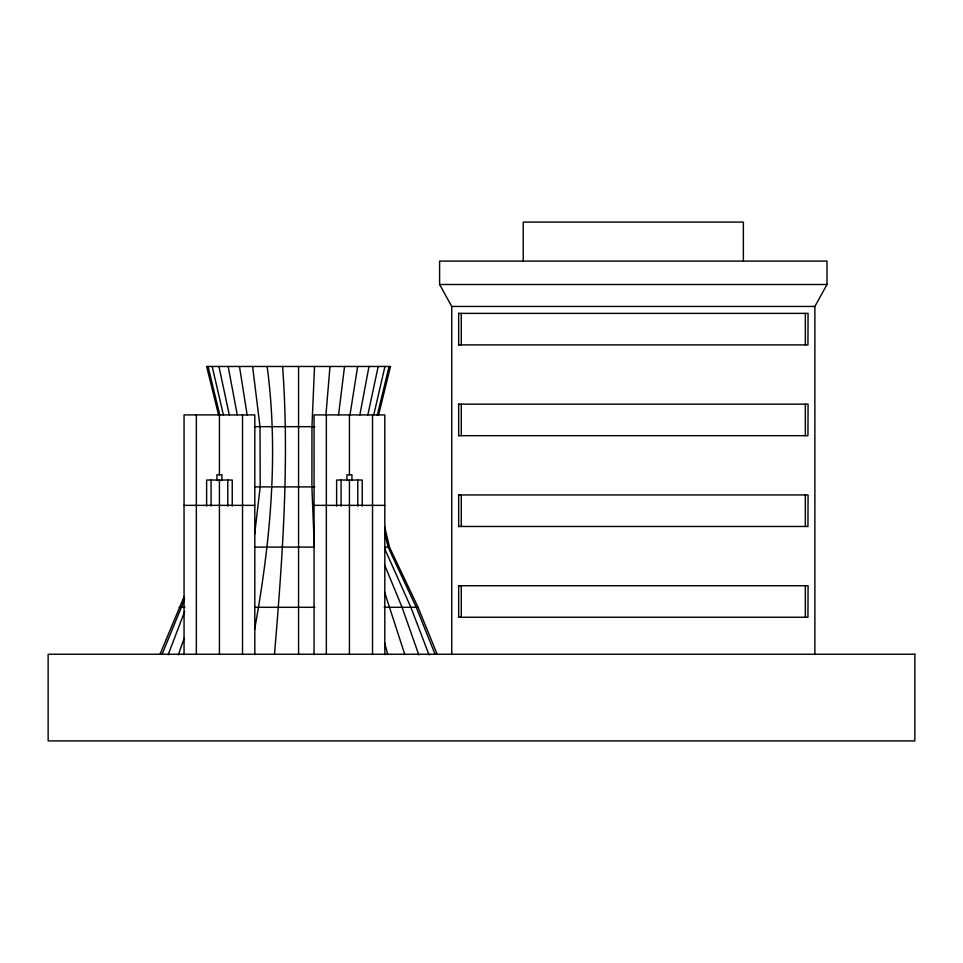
<?xml version="1.0" encoding="UTF-8"?>
<svg xmlns="http://www.w3.org/2000/svg" width="963" height="963" viewBox="0 0 963 963"><rect width="100%" height="100%" fill="white"/><g stroke="black" fill="none" stroke-linecap="round" stroke-linejoin="round"><path stroke-width="1.44" d="M314.528 366.47L311.952 426.681L311.892 486.893L314.347 547.104L254.557 547.104M274.503 654.298C282.424 558.588 289.586 462.505 282.604 366.47M325.927 414.933L330.008 366.47M254.677 533.887L260.191 486.893L260.01 426.681L252.607 366.47M338.567 414.933L344.537 366.47M254.629 629.333C270.302 542.711 278.837 454.223 267.124 366.47M349.99 414.933L357.658 366.47M359.849 414.933L368.998 366.47M367.854 414.933L378.182 366.47M373.68 415.222L384.959 366.47M377.279 415.222L389.1 366.47M378.495 415.222L390.497 366.47L206.636 366.47L218.637 415.222M178.324 654.912L184.234 638.108M168.092 654.912L184.667 611.505M162.253 653.829L184.643 599.287M160.159 653.829L184.15 596.603M814.879 654.587L814.879 306.439L827.012 284.494L827.012 261.093L439.597 261.093L439.597 284.494L451.731 306.439L451.731 654.587M439.597 284.494L827.012 284.494M451.731 306.439L814.879 306.439M458.544 313.372L808.077 313.372L807.945 344.898L458.544 344.898M458.544 404.159L808.077 404.159L807.945 435.685L458.544 435.685M254.509 426.681L314.841 426.681M254.701 486.893L314.769 486.893M458.544 494.946L808.077 494.946L807.945 526.472L458.544 526.472M184.053 505.358L254.81 505.358M314.058 505.358L384.815 505.358M385.344 547.104L389.461 547.104L418.074 607.304L436.973 653.829M458.544 585.733L808.077 585.733L807.945 617.259L458.544 617.259M179.07 607.304L184.92 607.304M254.786 607.304L314.877 607.304M384.225 607.304L418.074 607.304M384.586 548.465L410.864 607.304L429.041 654.912M384.598 564.884L402.065 607.304L418.821 654.912M434.879 653.829L416.257 607.304L388.077 547.104L384.767 532.768M384.502 591.908L404.845 654.611M384.743 643.152L387.74 654.611M208.032 366.47L219.853 415.222M384.755 527.026L389.461 547.104M212.185 366.47L223.452 415.222M218.95 366.47L229.29 414.933M228.147 366.47L237.283 414.933M239.474 366.47L247.142 414.933M805.345 313.372L805.345 344.898M805.345 404.159L805.345 435.685M805.345 494.946L805.345 526.472M805.345 585.733L805.345 617.259M743.376 261.19L743.376 222.092L523.234 222.092L523.234 261.19M461.265 313.372L461.265 344.898M461.265 404.159L461.265 435.685M461.265 494.946L461.265 526.472M461.265 585.733L461.265 617.259M458.665 313.372L458.665 344.898M458.665 404.159L458.665 435.685M458.665 494.946L458.665 526.472M458.665 585.733L458.665 617.259M384.815 654.72L384.815 414.909L314.058 414.909L314.058 654.72M372.525 414.909L372.525 653.853M362.244 506.032L362.244 480.031L336.629 480.031L336.629 506.032M357.791 480.031L357.791 506.032M351.928 480.585L351.928 474.747L346.945 474.747L346.945 480.585M349.437 414.909L349.437 474.855M349.437 480.031L349.437 653.853M341.083 480.031L341.083 506.032M326.349 414.909L326.349 653.853M298.566 366.47L298.566 654.298M254.81 654.72L254.81 414.909L184.053 414.909L184.053 654.72M242.52 414.909L242.52 653.853M232.239 506.032L232.239 480.031L206.624 480.031L206.624 506.032M227.786 480.031L227.786 506.032M221.923 480.585L221.923 474.747L216.94 474.747L216.94 480.585M219.432 414.909L219.432 474.855M219.432 480.031L219.432 653.853M211.078 480.031L211.078 506.032M196.344 414.909L196.344 653.853M914.85 654.238L48.15 654.238L48.15 740.908L914.85 740.908L914.85 654.238"/></g></svg>
